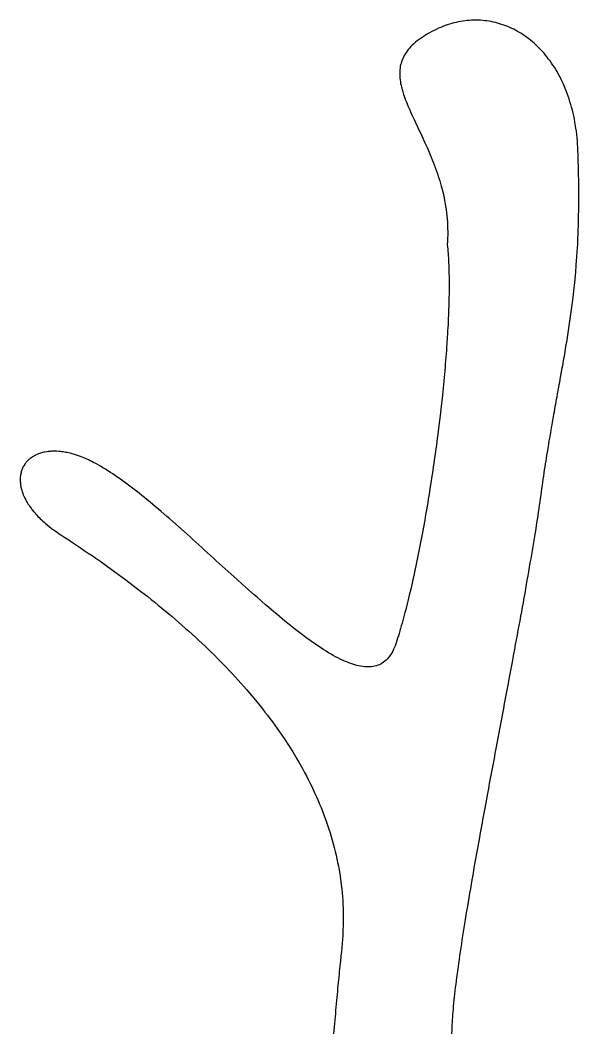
# Model space of a CAD drawing. Extents: x -220 to 640, y 0 to 300.
# Drawn here: x -165.14 to -150.97, y 236.6 to 262.2 of the extents above; entities that cross this region are included whole.
import ezdxf

# ---------------------------------------------------------------- set-up
doc = ezdxf.new("R2010")
doc.units = 0
doc.linetypes.add('CONTINUOUS2', pattern=[0])
doc.layers.get('0').update_dxf_attribs({"linetype": 'CONTINUOUS'})

msp = doc.modelspace()

# ---------------------------------------------------------------- linework, layer by layer
at = {"linetype": 'CONTINUOUS2'}
for p, q in [((-154.307, 262.077), (-154.363, 262.058)), ((-154.25, 262.095), (-154.307, 262.077)), ((-154.194, 262.112), (-154.25, 262.095)), ((-154.138, 262.127), (-154.194, 262.112)), ((-154.081, 262.14), (-154.138, 262.127)), ((-154.025, 262.152), (-154.081, 262.14)), ((-153.969, 262.163), (-154.025, 262.152)), ((-153.913, 262.172), (-153.969, 262.163)), ((-153.857, 262.18), (-153.913, 262.172)), ((-153.801, 262.186), (-153.857, 262.18)), ((-153.745, 262.191), (-153.801, 262.186)), ((-153.689, 262.194), (-153.745, 262.191)), ((-153.633, 262.196), (-153.689, 262.194)), ((-153.578, 262.196), (-153.633, 262.196)), ((-153.522, 262.195), (-153.578, 262.196)), ((-153.467, 262.193), (-153.522, 262.195)), ((-153.412, 262.189), (-153.467, 262.193)), ((-153.358, 262.183), (-153.412, 262.189)), ((-153.303, 262.177), (-153.358, 262.183)), ((-153.249, 262.169), (-153.303, 262.177)), ((-153.195, 262.159), (-153.249, 262.169)), ((-153.141, 262.148), (-153.195, 262.159)), ((-153.088, 262.136), (-153.141, 262.148)), ((-153.035, 262.122), (-153.088, 262.136)), ((-152.982, 262.107), (-153.035, 262.122)), ((-152.93, 262.091), (-152.982, 262.107)), ((-152.877, 262.073), (-152.93, 262.091)), ((-152.826, 262.054), (-152.877, 262.073)), ((-154.866, 261.812), (-154.92, 261.777)), ((-154.81, 261.846), (-154.866, 261.812)), ((-154.755, 261.878), (-154.81, 261.846)), ((-154.699, 261.908), (-154.755, 261.878)), ((-154.643, 261.937), (-154.699, 261.908)), ((-154.588, 261.964), (-154.643, 261.937)), ((-154.532, 261.99), (-154.588, 261.964)), ((-154.475, 262.014), (-154.532, 261.99)), ((-154.419, 262.037), (-154.475, 262.014)), ((-154.363, 262.058), (-154.419, 262.037)), ((-152.774, 262.034), (-152.826, 262.054)), ((-152.723, 262.012), (-152.774, 262.034)), ((-152.673, 261.989), (-152.723, 262.012)), ((-152.623, 261.965), (-152.673, 261.989)), ((-152.573, 261.939), (-152.623, 261.965)), ((-152.524, 261.912), (-152.573, 261.939)), ((-152.475, 261.884), (-152.524, 261.912)), ((-152.427, 261.855), (-152.475, 261.884)), ((-152.38, 261.824), (-152.427, 261.855)), ((-152.332, 261.792), (-152.38, 261.824)), ((-155.194, 261.562), (-155.231, 261.525)), ((-155.155, 261.598), (-155.194, 261.562)), ((-155.113, 261.635), (-155.155, 261.598)), ((-155.069, 261.671), (-155.113, 261.635)), ((-155.022, 261.707), (-155.069, 261.671)), ((-154.973, 261.742), (-155.022, 261.707)), ((-154.92, 261.777), (-154.973, 261.742)), ((-152.24, 261.724), (-152.332, 261.792)), ((-152.194, 261.688), (-152.24, 261.724)), ((-152.15, 261.651), (-152.194, 261.688)), ((-152.105, 261.612), (-152.15, 261.651)), ((-152.062, 261.573), (-152.105, 261.612)), ((-152.019, 261.532), (-152.062, 261.573)), ((-155.4, 261.299), (-155.42, 261.26)), ((-155.377, 261.337), (-155.4, 261.299)), ((-155.353, 261.375), (-155.377, 261.337)), ((-155.326, 261.413), (-155.353, 261.375)), ((-155.296, 261.451), (-155.326, 261.413)), ((-155.265, 261.488), (-155.296, 261.451)), ((-155.231, 261.525), (-155.265, 261.488)), ((-151.976, 261.49), (-152.019, 261.532)), ((-151.934, 261.447), (-151.976, 261.49)), ((-151.893, 261.402), (-151.934, 261.447)), ((-151.853, 261.356), (-151.893, 261.402)), ((-151.814, 261.309), (-151.853, 261.356)), ((-151.775, 261.261), (-151.814, 261.309)), ((-155.491, 261.061), (-155.499, 261.02)), ((-155.481, 261.101), (-155.491, 261.061)), ((-155.469, 261.142), (-155.481, 261.101)), ((-155.455, 261.181), (-155.469, 261.142)), ((-155.438, 261.221), (-155.455, 261.181)), ((-155.42, 261.26), (-155.438, 261.221)), ((-151.736, 261.212), (-151.775, 261.261)), ((-151.699, 261.162), (-151.736, 261.212)), ((-151.662, 261.11), (-151.699, 261.162)), ((-151.627, 261.057), (-151.662, 261.11)), ((-151.592, 261.003), (-151.627, 261.057)), ((-155.511, 260.938), (-155.515, 260.854)), ((-155.515, 260.854), (-155.514, 260.811)), ((-155.514, 260.811), (-155.512, 260.768)), ((-155.506, 260.979), (-155.511, 260.938)), ((-155.499, 261.02), (-155.506, 260.979)), ((-151.557, 260.948), (-151.592, 261.003)), ((-151.524, 260.892), (-151.557, 260.948)), ((-151.492, 260.835), (-151.524, 260.892)), ((-151.46, 260.776), (-151.492, 260.835)), ((-155.512, 260.768), (-155.509, 260.725)), ((-155.509, 260.725), (-155.504, 260.681)), ((-155.504, 260.681), (-155.498, 260.637)), ((-155.498, 260.637), (-155.49, 260.592)), ((-155.49, 260.592), (-155.481, 260.547)), ((-155.481, 260.547), (-155.47, 260.502)), ((-151.429, 260.717), (-151.46, 260.776)), ((-151.399, 260.656), (-151.429, 260.717)), ((-151.37, 260.594), (-151.399, 260.656)), ((-151.342, 260.531), (-151.37, 260.594)), ((-151.315, 260.467), (-151.342, 260.531)), ((-155.47, 260.502), (-155.446, 260.41)), ((-155.446, 260.41), (-155.416, 260.316)), ((-155.416, 260.316), (-155.4, 260.268)), ((-151.289, 260.402), (-151.315, 260.467)), ((-151.264, 260.336), (-151.289, 260.402)), ((-151.24, 260.268), (-151.264, 260.336)), ((-155.4, 260.268), (-155.383, 260.22)), ((-155.383, 260.22), (-155.365, 260.171)), ((-155.365, 260.171), (-155.346, 260.122)), ((-155.346, 260.122), (-155.326, 260.073)), ((-155.326, 260.073), (-155.305, 260.023)), ((-155.305, 260.023), (-155.261, 259.921)), ((-151.217, 260.2), (-151.24, 260.268)), ((-151.195, 260.13), (-151.217, 260.2)), ((-151.174, 260.06), (-151.195, 260.13)), ((-151.154, 259.988), (-151.174, 260.06)), ((-155.261, 259.921), (-155.238, 259.87)), ((-155.238, 259.87), (-155.214, 259.818)), ((-155.214, 259.818), (-155.166, 259.712)), ((-151.135, 259.916), (-151.154, 259.988)), ((-151.117, 259.842), (-151.135, 259.916)), ((-151.1, 259.768), (-151.117, 259.842)), ((-151.084, 259.692), (-151.1, 259.768)), ((-155.166, 259.712), (-155.141, 259.658)), ((-155.141, 259.658), (-155.115, 259.604)), ((-155.115, 259.604), (-155.063, 259.494)), ((-151.07, 259.615), (-151.084, 259.692)), ((-151.044, 259.459), (-151.07, 259.615)), ((-155.063, 259.494), (-155.009, 259.382)), ((-155.009, 259.382), (-154.982, 259.325)), ((-154.982, 259.325), (-154.928, 259.209)), ((-151.033, 259.379), (-151.044, 259.459)), ((-151.023, 259.298), (-151.033, 259.379)), ((-151.015, 259.217), (-151.023, 259.298)), ((-154.928, 259.209), (-154.874, 259.091)), ((-154.874, 259.091), (-154.82, 258.971)), ((-151.007, 259.134), (-151.015, 259.217)), ((-151.001, 259.05), (-151.007, 259.134)), ((-150.996, 258.966), (-151.001, 259.05)), ((-154.82, 258.971), (-154.793, 258.909)), ((-154.793, 258.909), (-154.766, 258.848)), ((-154.766, 258.848), (-154.739, 258.785)), ((-154.739, 258.785), (-154.713, 258.722)), ((-150.993, 258.88), (-150.996, 258.966)), ((-150.989, 258.788), (-150.993, 258.88)), ((-150.986, 258.696), (-150.989, 258.788)), ((-154.713, 258.722), (-154.688, 258.659)), ((-154.688, 258.659), (-154.662, 258.594)), ((-154.662, 258.594), (-154.637, 258.529)), ((-154.637, 258.529), (-154.589, 258.397)), ((-150.984, 258.605), (-150.986, 258.696)), ((-150.981, 258.516), (-150.984, 258.605)), ((-150.979, 258.427), (-150.981, 258.516)), ((-154.589, 258.397), (-154.565, 258.33)), ((-154.565, 258.33), (-154.521, 258.194)), ((-150.977, 258.339), (-150.979, 258.427)), ((-150.975, 258.252), (-150.977, 258.339)), ((-150.974, 258.166), (-150.975, 258.252)), ((-154.521, 258.194), (-154.499, 258.125)), ((-154.499, 258.125), (-154.459, 257.985)), ((-154.459, 257.985), (-154.44, 257.913)), ((-150.973, 258.081), (-150.974, 258.166)), ((-150.971, 257.913), (-150.973, 258.081)), ((-154.44, 257.913), (-154.406, 257.769)), ((-154.406, 257.769), (-154.39, 257.695)), ((-150.971, 257.588), (-150.971, 257.913)), ((-154.39, 257.695), (-154.375, 257.621)), ((-154.375, 257.621), (-154.361, 257.546)), ((-154.361, 257.546), (-154.349, 257.471)), ((-154.349, 257.471), (-154.338, 257.394)), ((-150.973, 257.429), (-150.972, 257.508)), ((-150.972, 257.508), (-150.971, 257.588)), ((-154.338, 257.394), (-154.328, 257.317)), ((-154.328, 257.317), (-154.319, 257.239)), ((-154.319, 257.239), (-154.312, 257.16)), ((-150.977, 257.198), (-150.975, 257.274)), ((-150.975, 257.274), (-150.974, 257.352)), ((-150.974, 257.352), (-150.973, 257.429)), ((-154.312, 257.16), (-154.306, 257.081)), ((-154.306, 257.081), (-154.301, 257.001)), ((-154.301, 257.001), (-154.298, 256.919)), ((-150.985, 256.899), (-150.983, 256.973)), ((-150.983, 256.973), (-150.98, 257.047)), ((-150.98, 257.047), (-150.978, 257.122)), ((-150.978, 257.122), (-150.977, 257.198)), ((-154.297, 256.755), (-154.299, 256.671)), ((-154.298, 256.919), (-154.297, 256.838)), ((-154.297, 256.838), (-154.297, 256.755)), ((-150.993, 256.682), (-150.99, 256.753)), ((-150.99, 256.753), (-150.988, 256.826)), ((-150.988, 256.826), (-150.985, 256.899)), ((-154.303, 256.587), (-154.308, 256.502)), ((-154.308, 256.502), (-154.303, 256.449)), ((-154.299, 256.671), (-154.303, 256.587)), ((-154.303, 256.449), (-154.297, 256.395)), ((-151.008, 256.4), (-151, 256.54)), ((-151, 256.54), (-150.997, 256.61)), ((-150.997, 256.61), (-150.993, 256.682)), ((-154.297, 256.395), (-154.293, 256.34)), ((-154.293, 256.34), (-154.288, 256.284)), ((-154.288, 256.284), (-154.284, 256.227)), ((-154.284, 256.227), (-154.28, 256.169)), ((-151.035, 255.994), (-151.02, 256.195)), ((-151.02, 256.195), (-151.012, 256.331)), ((-151.012, 256.331), (-151.008, 256.4)), ((-154.28, 256.169), (-154.274, 256.049)), ((-154.274, 256.049), (-154.271, 255.987)), ((-154.271, 255.987), (-154.269, 255.925)), ((-154.269, 255.925), (-154.265, 255.797)), ((-151.046, 255.863), (-151.04, 255.928)), ((-151.04, 255.928), (-151.035, 255.994)), ((-154.265, 255.797), (-154.263, 255.665)), ((-154.263, 255.665), (-154.262, 255.597)), ((-151.075, 255.541), (-151.057, 255.733)), ((-151.057, 255.733), (-151.051, 255.798)), ((-151.051, 255.798), (-151.046, 255.863)), ((-154.262, 255.597), (-154.262, 255.39)), ((-151.116, 255.167), (-151.088, 255.415)), ((-151.088, 255.415), (-151.081, 255.478)), ((-151.081, 255.478), (-151.075, 255.541)), ((-154.265, 255.174), (-154.266, 255.1)), ((-154.263, 255.247), (-154.265, 255.174)), ((-154.262, 255.39), (-154.263, 255.318)), ((-154.263, 255.318), (-154.263, 255.247)), ((-151.123, 255.106), (-151.116, 255.167)), ((-154.27, 254.951), (-154.273, 254.875)), ((-154.268, 255.026), (-154.27, 254.951)), ((-154.266, 255.1), (-154.268, 255.026)), ((-151.154, 254.863), (-151.146, 254.924)), ((-151.146, 254.924), (-151.138, 254.984)), ((-151.138, 254.984), (-151.131, 255.045)), ((-151.131, 255.045), (-151.123, 255.106)), ((-154.282, 254.643), (-154.285, 254.564)), ((-154.278, 254.721), (-154.282, 254.643)), ((-154.275, 254.798), (-154.278, 254.721)), ((-154.273, 254.875), (-154.275, 254.798)), ((-151.187, 254.624), (-151.179, 254.684)), ((-151.179, 254.684), (-151.17, 254.743)), ((-151.17, 254.743), (-151.154, 254.863)), ((-154.293, 254.405), (-154.298, 254.324)), ((-154.289, 254.485), (-154.293, 254.405)), ((-154.285, 254.564), (-154.289, 254.485)), ((-151.231, 254.328), (-151.213, 254.446)), ((-151.213, 254.446), (-151.205, 254.505)), ((-151.205, 254.505), (-151.196, 254.565)), ((-151.196, 254.565), (-151.187, 254.624)), ((-154.308, 254.161), (-154.318, 253.995)), ((-154.303, 254.242), (-154.308, 254.161)), ((-154.298, 254.324), (-154.303, 254.242)), ((-151.269, 254.092), (-151.259, 254.151)), ((-151.259, 254.151), (-151.241, 254.269)), ((-151.241, 254.269), (-151.231, 254.328)), ((-154.324, 253.911), (-154.33, 253.827)), ((-154.318, 253.995), (-154.324, 253.911)), ((-151.338, 253.68), (-151.288, 253.975)), ((-151.288, 253.975), (-151.279, 254.034)), ((-151.279, 254.034), (-151.269, 254.092)), ((-154.343, 253.657), (-154.35, 253.572)), ((-154.337, 253.742), (-154.343, 253.657)), ((-154.33, 253.827), (-154.337, 253.742)), ((-151.359, 253.562), (-151.349, 253.621)), ((-151.349, 253.621), (-151.338, 253.68)), ((-154.365, 253.399), (-154.372, 253.312)), ((-154.357, 253.485), (-154.365, 253.399)), ((-154.35, 253.572), (-154.357, 253.485)), ((-151.401, 253.324), (-151.391, 253.384)), ((-151.391, 253.384), (-151.38, 253.443)), ((-151.38, 253.443), (-151.37, 253.503)), ((-151.37, 253.503), (-151.359, 253.562)), ((-154.388, 253.137), (-154.397, 253.049)), ((-154.38, 253.225), (-154.388, 253.137)), ((-154.372, 253.312), (-154.38, 253.225)), ((-151.456, 253.022), (-151.434, 253.144)), ((-151.434, 253.144), (-151.401, 253.324)), ((-154.405, 252.96), (-154.432, 252.693)), ((-154.397, 253.049), (-154.405, 252.96)), ((-151.489, 252.839), (-151.478, 252.9)), ((-151.478, 252.9), (-151.467, 252.962)), ((-151.467, 252.962), (-151.456, 253.022)), ((-154.432, 252.693), (-154.472, 252.333)), ((-151.535, 252.59), (-151.523, 252.653)), ((-151.523, 252.653), (-151.512, 252.715)), ((-151.512, 252.715), (-151.5, 252.777)), ((-151.5, 252.777), (-151.489, 252.839)), ((-151.58, 252.335), (-151.569, 252.4)), ((-151.569, 252.4), (-151.557, 252.463)), ((-151.557, 252.463), (-151.546, 252.527)), ((-151.546, 252.527), (-151.535, 252.59)), ((-154.482, 252.242), (-154.537, 251.787)), ((-154.472, 252.333), (-154.482, 252.242)), ((-151.639, 252.008), (-151.615, 252.14)), ((-151.615, 252.14), (-151.604, 252.206)), ((-151.604, 252.206), (-151.592, 252.271)), ((-151.592, 252.271), (-151.58, 252.335)), ((-151.674, 251.806), (-151.662, 251.874)), ((-151.662, 251.874), (-151.65, 251.941)), ((-151.65, 251.941), (-151.639, 252.008)), ((-154.561, 251.604), (-154.585, 251.42)), ((-154.549, 251.695), (-154.561, 251.604)), ((-154.537, 251.787), (-154.549, 251.695)), ((-151.721, 251.53), (-151.709, 251.6)), ((-151.709, 251.6), (-151.685, 251.738)), ((-151.685, 251.738), (-151.674, 251.806)), ((-154.597, 251.329), (-154.623, 251.145)), ((-154.585, 251.42), (-154.597, 251.329)), ((-151.768, 251.244), (-151.744, 251.388)), ((-151.744, 251.388), (-151.732, 251.459)), ((-151.732, 251.459), (-151.721, 251.53)), ((-164.904, 251.072), (-164.921, 251.057)), ((-164.886, 251.087), (-164.904, 251.072)), ((-164.848, 251.115), (-164.886, 251.087)), ((-164.828, 251.128), (-164.848, 251.115)), ((-164.807, 251.14), (-164.828, 251.128)), ((-164.786, 251.153), (-164.807, 251.14)), ((-164.765, 251.164), (-164.786, 251.153)), ((-164.743, 251.175), (-164.765, 251.164)), ((-164.72, 251.186), (-164.743, 251.175)), ((-164.697, 251.196), (-164.72, 251.186)), ((-164.673, 251.205), (-164.697, 251.196)), ((-164.648, 251.214), (-164.673, 251.205)), ((-164.623, 251.222), (-164.648, 251.214)), ((-164.598, 251.229), (-164.623, 251.222)), ((-164.572, 251.236), (-164.598, 251.229)), ((-164.545, 251.243), (-164.572, 251.236)), ((-164.518, 251.248), (-164.545, 251.243)), ((-164.462, 251.258), (-164.518, 251.248)), ((-164.433, 251.262), (-164.462, 251.258)), ((-164.404, 251.265), (-164.433, 251.262)), ((-164.375, 251.267), (-164.404, 251.265)), ((-164.344, 251.269), (-164.375, 251.267)), ((-164.314, 251.27), (-164.344, 251.269)), ((-164.251, 251.27), (-164.314, 251.27)), ((-164.219, 251.269), (-164.251, 251.27)), ((-164.153, 251.265), (-164.219, 251.269)), ((-164.12, 251.262), (-164.153, 251.265)), ((-164.086, 251.258), (-164.12, 251.262)), ((-164.052, 251.253), (-164.086, 251.258)), ((-163.982, 251.241), (-164.052, 251.253)), ((-163.946, 251.234), (-163.982, 251.241)), ((-163.874, 251.218), (-163.946, 251.234)), ((-163.8, 251.198), (-163.874, 251.218)), ((-163.762, 251.187), (-163.8, 251.198)), ((-163.686, 251.163), (-163.762, 251.187)), ((-163.608, 251.135), (-163.686, 251.163)), ((-163.528, 251.103), (-163.608, 251.135)), ((-163.488, 251.086), (-163.528, 251.103)), ((-163.406, 251.05), (-163.488, 251.086)), ((-154.623, 251.145), (-154.636, 251.054)), ((-151.803, 251.023), (-151.791, 251.098)), ((-151.791, 251.098), (-151.779, 251.171)), ((-151.779, 251.171), (-151.768, 251.244)), ((-165.09, 250.818), (-165.098, 250.797)), ((-165.081, 250.839), (-165.09, 250.818)), ((-165.061, 250.879), (-165.081, 250.839)), ((-165.05, 250.899), (-165.061, 250.879)), ((-165.026, 250.937), (-165.05, 250.899)), ((-165.013, 250.956), (-165.026, 250.937)), ((-164.999, 250.974), (-165.013, 250.956)), ((-164.985, 250.991), (-164.999, 250.974)), ((-164.97, 251.008), (-164.985, 250.991)), ((-164.954, 251.025), (-164.97, 251.008)), ((-164.938, 251.041), (-164.954, 251.025)), ((-164.921, 251.057), (-164.938, 251.041)), ((-163.365, 251.03), (-163.406, 251.05)), ((-163.324, 251.009), (-163.365, 251.03)), ((-163.282, 250.988), (-163.324, 251.009)), ((-163.223, 250.956), (-163.282, 250.988)), ((-163.163, 250.923), (-163.223, 250.956)), ((-163.102, 250.889), (-163.163, 250.923)), ((-163.041, 250.852), (-163.102, 250.889)), ((-162.979, 250.815), (-163.041, 250.852)), ((-162.917, 250.775), (-162.979, 250.815)), ((-154.662, 250.871), (-154.676, 250.779)), ((-154.649, 250.962), (-154.662, 250.871)), ((-154.636, 251.054), (-154.649, 250.962)), ((-151.838, 250.796), (-151.826, 250.873)), ((-151.826, 250.873), (-151.814, 250.948)), ((-151.814, 250.948), (-151.803, 251.023)), ((-165.14, 250.59), (-165.141, 250.566)), ((-165.141, 250.566), (-165.141, 250.516)), ((-165.138, 250.614), (-165.14, 250.59)), ((-165.136, 250.638), (-165.138, 250.614)), ((-165.132, 250.662), (-165.136, 250.638)), ((-165.128, 250.685), (-165.132, 250.662)), ((-165.124, 250.708), (-165.128, 250.685)), ((-165.118, 250.731), (-165.124, 250.708)), ((-165.112, 250.753), (-165.118, 250.731)), ((-165.098, 250.797), (-165.112, 250.753)), ((-162.854, 250.735), (-162.917, 250.775)), ((-162.79, 250.693), (-162.854, 250.735)), ((-162.726, 250.649), (-162.79, 250.693)), ((-162.661, 250.605), (-162.726, 250.649)), ((-162.596, 250.559), (-162.661, 250.605)), ((-162.53, 250.512), (-162.596, 250.559)), ((-154.689, 250.688), (-154.731, 250.415)), ((-154.676, 250.779), (-154.689, 250.688)), ((-151.884, 250.484), (-151.872, 250.563)), ((-151.872, 250.563), (-151.861, 250.642)), ((-151.861, 250.642), (-151.849, 250.719)), ((-151.849, 250.719), (-151.838, 250.796)), ((-165.141, 250.516), (-165.139, 250.49)), ((-165.139, 250.49), (-165.137, 250.465)), ((-165.137, 250.465), (-165.131, 250.413)), ((-165.131, 250.413), (-165.126, 250.386)), ((-165.126, 250.386), (-165.121, 250.36)), ((-165.121, 250.36), (-165.115, 250.333)), ((-165.115, 250.333), (-165.101, 250.279)), ((-162.464, 250.463), (-162.53, 250.512)), ((-162.33, 250.363), (-162.464, 250.463)), ((-162.262, 250.311), (-162.33, 250.363)), ((-162.194, 250.258), (-162.262, 250.311)), ((-154.746, 250.324), (-154.76, 250.234)), ((-154.731, 250.415), (-154.746, 250.324)), ((-151.918, 250.241), (-151.907, 250.323)), ((-151.907, 250.323), (-151.895, 250.404)), ((-151.895, 250.404), (-151.884, 250.484)), ((-165.101, 250.279), (-165.092, 250.251)), ((-165.092, 250.251), (-165.083, 250.224)), ((-165.083, 250.224), (-165.073, 250.196)), ((-165.073, 250.196), (-165.062, 250.168)), ((-165.062, 250.168), (-165.038, 250.112)), ((-165.038, 250.112), (-165.024, 250.083)), ((-165.024, 250.083), (-165.01, 250.055)), ((-165.01, 250.055), (-164.995, 250.026)), ((-162.125, 250.204), (-162.194, 250.258)), ((-162.056, 250.149), (-162.125, 250.204)), ((-161.987, 250.093), (-162.056, 250.149)), ((-161.917, 250.036), (-161.987, 250.093)), ((-161.846, 249.979), (-161.917, 250.036)), ((-154.79, 250.053), (-154.805, 249.963)), ((-154.775, 250.143), (-154.79, 250.053)), ((-154.76, 250.234), (-154.775, 250.143)), ((-151.953, 249.99), (-151.941, 250.075)), ((-151.941, 250.075), (-151.93, 250.159)), ((-151.93, 250.159), (-151.918, 250.241)), ((-164.995, 250.026), (-164.979, 249.997)), ((-164.979, 249.997), (-164.962, 249.968)), ((-164.962, 249.968), (-164.944, 249.94)), ((-164.944, 249.94), (-164.925, 249.91)), ((-164.925, 249.91), (-164.906, 249.881)), ((-164.906, 249.881), (-164.864, 249.823)), ((-164.864, 249.823), (-164.842, 249.793)), ((-164.842, 249.793), (-164.794, 249.735)), ((-161.776, 249.92), (-161.846, 249.979)), ((-161.705, 249.861), (-161.776, 249.92)), ((-161.634, 249.801), (-161.705, 249.861)), ((-161.562, 249.74), (-161.634, 249.801)), ((-154.805, 249.963), (-154.85, 249.696)), ((-151.992, 249.725), (-151.979, 249.815)), ((-151.979, 249.815), (-151.966, 249.903)), ((-151.966, 249.903), (-151.953, 249.99)), ((-164.794, 249.735), (-164.769, 249.705)), ((-164.769, 249.705), (-164.743, 249.676)), ((-164.743, 249.676), (-164.716, 249.646)), ((-164.716, 249.646), (-164.689, 249.617)), ((-164.689, 249.617), (-164.66, 249.587)), ((-164.66, 249.587), (-164.63, 249.558)), ((-164.63, 249.558), (-164.599, 249.528)), ((-164.599, 249.528), (-164.568, 249.499)), ((-161.418, 249.616), (-161.562, 249.74)), ((-161.346, 249.553), (-161.418, 249.616)), ((-161.273, 249.49), (-161.346, 249.553)), ((-154.866, 249.607), (-154.881, 249.519)), ((-154.85, 249.696), (-154.866, 249.607)), ((-152.035, 249.448), (-152.02, 249.542)), ((-152.02, 249.542), (-152.006, 249.634)), ((-152.006, 249.634), (-151.992, 249.725)), ((-164.568, 249.499), (-164.535, 249.469)), ((-164.535, 249.469), (-164.501, 249.44)), ((-164.501, 249.44), (-164.467, 249.41)), ((-164.467, 249.41), (-164.395, 249.352)), ((-164.395, 249.352), (-164.357, 249.323)), ((-164.357, 249.323), (-164.319, 249.294)), ((-164.319, 249.294), (-164.279, 249.265)), ((-161.127, 249.362), (-161.273, 249.49)), ((-160.981, 249.232), (-161.127, 249.362)), ((-154.913, 249.343), (-154.945, 249.169)), ((-154.881, 249.519), (-154.913, 249.343)), ((-152.065, 249.256), (-152.035, 249.448)), ((-164.279, 249.265), (-164.197, 249.207)), ((-164.197, 249.207), (-164.154, 249.178)), ((-164.154, 249.178), (-164.11, 249.15)), ((-164.11, 249.15), (-164.01, 249.085)), ((-164.01, 249.085), (-163.91, 249.02)), ((-163.91, 249.02), (-163.811, 248.955)), ((-160.833, 249.1), (-160.981, 249.232)), ((-160.759, 249.033), (-160.833, 249.1)), ((-160.685, 248.967), (-160.759, 249.033)), ((-154.961, 249.083), (-154.978, 248.997)), ((-154.945, 249.169), (-154.961, 249.083)), ((-152.113, 248.958), (-152.081, 249.158)), ((-152.081, 249.158), (-152.065, 249.256)), ((-163.811, 248.955), (-163.711, 248.889)), ((-163.711, 248.889), (-163.613, 248.823)), ((-163.613, 248.823), (-163.514, 248.756)), ((-163.514, 248.756), (-163.416, 248.69)), ((-160.537, 248.833), (-160.685, 248.967)), ((-160.463, 248.765), (-160.537, 248.833)), ((-160.389, 248.698), (-160.463, 248.765)), ((-155.011, 248.826), (-155.045, 248.658)), ((-154.994, 248.911), (-155.011, 248.826)), ((-154.978, 248.997), (-154.994, 248.911)), ((-152.147, 248.753), (-152.13, 248.856)), ((-152.13, 248.856), (-152.113, 248.958)), ((-163.416, 248.69), (-163.318, 248.623)), ((-163.318, 248.623), (-163.221, 248.556)), ((-163.221, 248.556), (-163.124, 248.488)), ((-160.314, 248.63), (-160.389, 248.698)), ((-160.24, 248.563), (-160.314, 248.63)), ((-160.166, 248.495), (-160.24, 248.563)), ((-155.061, 248.575), (-155.079, 248.492)), ((-155.045, 248.658), (-155.061, 248.575)), ((-152.201, 248.438), (-152.183, 248.544)), ((-152.183, 248.544), (-152.165, 248.649)), ((-152.165, 248.649), (-152.147, 248.753)), ((-163.124, 248.488), (-162.836, 248.284)), ((-162.836, 248.284), (-162.646, 248.146)), ((-160.091, 248.428), (-160.166, 248.495)), ((-160.017, 248.36), (-160.091, 248.428)), ((-159.943, 248.293), (-160.017, 248.36)), ((-159.869, 248.225), (-159.943, 248.293)), ((-155.13, 248.247), (-155.148, 248.166)), ((-155.096, 248.409), (-155.13, 248.247)), ((-155.079, 248.492), (-155.096, 248.409)), ((-152.238, 248.222), (-152.219, 248.33)), ((-152.219, 248.33), (-152.201, 248.438)), ((-162.646, 248.146), (-162.458, 248.008)), ((-162.458, 248.008), (-162.272, 247.868)), ((-159.647, 248.024), (-159.869, 248.225)), ((-159.499, 247.892), (-159.647, 248.024)), ((-155.183, 248.007), (-155.201, 247.929)), ((-155.165, 248.086), (-155.183, 248.007)), ((-155.148, 248.166), (-155.165, 248.086)), ((-152.296, 247.89), (-152.277, 248.002)), ((-152.277, 248.002), (-152.257, 248.112)), ((-152.257, 248.112), (-152.238, 248.222)), ((-162.272, 247.868), (-162.088, 247.726)), ((-159.426, 247.826), (-159.499, 247.892)), ((-159.207, 247.631), (-159.426, 247.826)), ((-155.236, 247.774), (-155.272, 247.622)), ((-155.218, 247.851), (-155.236, 247.774)), ((-155.201, 247.929), (-155.218, 247.851)), ((-152.336, 247.665), (-152.316, 247.778)), ((-152.316, 247.778), (-152.296, 247.89)), ((-162.088, 247.726), (-161.906, 247.584)), ((-161.906, 247.584), (-161.816, 247.512)), ((-161.816, 247.512), (-161.726, 247.441)), ((-159.134, 247.567), (-159.207, 247.631)), ((-158.918, 247.378), (-159.134, 247.567)), ((-155.29, 247.547), (-155.308, 247.473)), ((-155.272, 247.622), (-155.29, 247.547)), ((-152.377, 247.436), (-152.357, 247.551)), ((-152.357, 247.551), (-152.336, 247.665)), ((-161.726, 247.441), (-161.637, 247.368)), ((-161.637, 247.368), (-161.549, 247.296)), ((-161.549, 247.296), (-161.373, 247.15)), ((-158.846, 247.317), (-158.918, 247.378)), ((-158.704, 247.195), (-158.846, 247.317)), ((-155.363, 247.256), (-155.381, 247.185)), ((-155.327, 247.4), (-155.363, 247.256)), ((-155.308, 247.473), (-155.327, 247.4)), ((-152.419, 247.203), (-152.398, 247.32)), ((-152.398, 247.32), (-152.377, 247.436)), ((-161.373, 247.15), (-161.286, 247.077)), ((-161.286, 247.077), (-161.2, 247.003)), ((-161.2, 247.003), (-161.03, 246.855)), ((-158.633, 247.136), (-158.704, 247.195)), ((-158.563, 247.077), (-158.633, 247.136)), ((-158.493, 247.019), (-158.563, 247.077)), ((-158.424, 246.962), (-158.493, 247.019)), ((-155.437, 246.979), (-155.456, 246.912)), ((-155.418, 247.047), (-155.437, 246.979)), ((-155.4, 247.116), (-155.418, 247.047)), ((-155.381, 247.185), (-155.4, 247.116)), ((-152.506, 246.73), (-152.462, 246.968)), ((-152.462, 246.968), (-152.441, 247.086)), ((-152.441, 247.086), (-152.419, 247.203)), ((-161.03, 246.855), (-160.945, 246.78)), ((-160.945, 246.78), (-160.861, 246.706)), ((-158.355, 246.906), (-158.424, 246.962)), ((-158.286, 246.851), (-158.355, 246.906)), ((-158.218, 246.797), (-158.286, 246.851)), ((-158.15, 246.744), (-158.218, 246.797)), ((-158.083, 246.692), (-158.15, 246.744)), ((-155.512, 246.716), (-155.53, 246.653)), ((-155.493, 246.78), (-155.512, 246.716)), ((-155.474, 246.846), (-155.493, 246.78)), ((-155.456, 246.912), (-155.474, 246.846)), ((-152.528, 246.609), (-152.506, 246.73)), ((-160.861, 246.706), (-160.778, 246.63)), ((-160.778, 246.63), (-160.696, 246.555)), ((-160.696, 246.555), (-160.614, 246.479)), ((-160.614, 246.479), (-160.452, 246.327)), ((-158.016, 246.641), (-158.083, 246.692)), ((-157.95, 246.591), (-158.016, 246.641)), ((-157.884, 246.542), (-157.95, 246.591)), ((-157.818, 246.494), (-157.884, 246.542)), ((-157.754, 246.448), (-157.818, 246.494)), ((-155.587, 246.47), (-155.606, 246.411)), ((-155.568, 246.53), (-155.587, 246.47)), ((-155.549, 246.591), (-155.568, 246.53)), ((-155.53, 246.653), (-155.549, 246.591)), ((-152.573, 246.367), (-152.55, 246.489)), ((-152.55, 246.489), (-152.528, 246.609)), ((-160.452, 246.327), (-160.372, 246.251)), ((-160.372, 246.251), (-160.293, 246.174)), ((-157.69, 246.403), (-157.754, 246.448)), ((-157.626, 246.359), (-157.69, 246.403)), ((-157.563, 246.317), (-157.626, 246.359)), ((-157.501, 246.276), (-157.563, 246.317)), ((-157.439, 246.236), (-157.501, 246.276)), ((-157.378, 246.198), (-157.439, 246.236)), ((-157.317, 246.162), (-157.378, 246.198)), ((-155.692, 246.202), (-155.716, 246.157)), ((-155.668, 246.25), (-155.692, 246.202)), ((-155.646, 246.3), (-155.668, 246.25)), ((-155.625, 246.354), (-155.646, 246.3)), ((-155.606, 246.411), (-155.625, 246.354)), ((-152.618, 246.123), (-152.595, 246.245)), ((-152.595, 246.245), (-152.573, 246.367)), ((-160.293, 246.174), (-160.215, 246.097)), ((-160.215, 246.097), (-160.137, 246.019)), ((-160.137, 246.019), (-160.06, 245.941)), ((-160.06, 245.941), (-159.908, 245.785)), ((-157.257, 246.127), (-157.317, 246.162)), ((-157.198, 246.093), (-157.257, 246.127)), ((-157.14, 246.061), (-157.198, 246.093)), ((-157.082, 246.031), (-157.14, 246.061)), ((-157.025, 246.003), (-157.082, 246.031)), ((-156.969, 245.976), (-157.025, 246.003)), ((-156.914, 245.951), (-156.969, 245.976)), ((-156.859, 245.928), (-156.914, 245.951)), ((-155.89, 245.946), (-155.924, 245.92)), ((-155.858, 245.974), (-155.89, 245.946)), ((-155.827, 246.005), (-155.858, 245.974)), ((-155.798, 246.039), (-155.827, 246.005)), ((-155.769, 246.075), (-155.798, 246.039)), ((-155.742, 246.114), (-155.769, 246.075)), ((-155.716, 246.157), (-155.742, 246.114)), ((-152.664, 245.877), (-152.618, 246.123)), ((-159.908, 245.785), (-159.833, 245.706)), ((-159.833, 245.706), (-159.759, 245.628)), ((-156.806, 245.906), (-156.859, 245.928)), ((-156.753, 245.887), (-156.806, 245.906)), ((-156.7, 245.869), (-156.753, 245.887)), ((-156.649, 245.853), (-156.7, 245.869)), ((-156.599, 245.84), (-156.649, 245.853)), ((-156.549, 245.828), (-156.599, 245.84)), ((-156.501, 245.818), (-156.549, 245.828)), ((-156.453, 245.811), (-156.501, 245.818)), ((-156.406, 245.805), (-156.453, 245.811)), ((-156.36, 245.802), (-156.406, 245.805)), ((-156.315, 245.801), (-156.36, 245.802)), ((-156.272, 245.802), (-156.315, 245.801)), ((-156.229, 245.806), (-156.272, 245.802)), ((-156.187, 245.811), (-156.229, 245.806)), ((-156.146, 245.82), (-156.187, 245.811)), ((-156.106, 245.83), (-156.146, 245.82)), ((-156.067, 245.843), (-156.106, 245.83)), ((-156.03, 245.859), (-156.067, 245.843)), ((-155.993, 245.876), (-156.03, 245.859)), ((-155.958, 245.897), (-155.993, 245.876)), ((-155.924, 245.92), (-155.958, 245.897)), ((-152.71, 245.629), (-152.664, 245.877)), ((-159.759, 245.628), (-159.686, 245.548)), ((-159.686, 245.548), (-159.613, 245.469)), ((-159.613, 245.469), (-159.4, 245.229)), ((-152.757, 245.379), (-152.734, 245.504)), ((-152.734, 245.504), (-152.71, 245.629)), ((-159.4, 245.229), (-159.262, 245.067)), ((-152.804, 245.128), (-152.781, 245.254)), ((-152.781, 245.254), (-152.757, 245.379)), ((-159.262, 245.067), (-159.128, 244.905)), ((-152.852, 244.876), (-152.804, 245.128)), ((-159.128, 244.905), (-158.996, 244.741)), ((-158.996, 244.741), (-158.932, 244.658)), ((-152.899, 244.623), (-152.875, 244.749)), ((-152.875, 244.749), (-152.852, 244.876)), ((-158.932, 244.658), (-158.868, 244.576)), ((-158.868, 244.576), (-158.806, 244.493)), ((-158.806, 244.493), (-158.744, 244.409)), ((-158.744, 244.409), (-158.683, 244.326)), ((-153.067, 243.734), (-152.899, 244.623)), ((-158.683, 244.326), (-158.623, 244.242)), ((-158.623, 244.242), (-158.505, 244.074)), ((-158.505, 244.074), (-158.448, 243.989)), ((-158.448, 243.989), (-158.336, 243.819)), ((-158.336, 243.819), (-158.228, 243.647)), ((-158.228, 243.647), (-158.124, 243.475)), ((-153.091, 243.606), (-153.067, 243.734)), ((-158.124, 243.475), (-158.073, 243.388)), ((-158.073, 243.388), (-157.975, 243.214)), ((-153.138, 243.352), (-153.114, 243.479)), ((-153.114, 243.479), (-153.091, 243.606)), ((-157.975, 243.214), (-157.928, 243.126)), ((-157.928, 243.126), (-157.881, 243.039)), ((-153.186, 243.099), (-153.162, 243.226)), ((-153.162, 243.226), (-153.138, 243.352)), ((-157.881, 243.039), (-157.835, 242.95)), ((-157.835, 242.95), (-157.791, 242.862)), ((-153.233, 242.846), (-153.209, 242.973)), ((-153.209, 242.973), (-153.186, 243.099)), ((-157.791, 242.862), (-157.747, 242.773)), ((-157.747, 242.773), (-157.663, 242.595)), ((-153.28, 242.594), (-153.256, 242.72)), ((-153.256, 242.72), (-153.233, 242.846)), ((-157.663, 242.595), (-157.623, 242.506)), ((-157.623, 242.506), (-157.584, 242.416)), ((-157.584, 242.416), (-157.546, 242.326)), ((-153.349, 242.219), (-153.28, 242.594)), ((-157.546, 242.326), (-157.508, 242.235)), ((-157.508, 242.235), (-157.472, 242.144)), ((-157.472, 242.144), (-157.404, 241.962)), ((-153.395, 241.971), (-153.349, 242.219)), ((-157.404, 241.962), (-157.371, 241.871)), ((-157.371, 241.871), (-157.309, 241.687)), ((-153.44, 241.724), (-153.417, 241.847)), ((-153.417, 241.847), (-153.395, 241.971)), ((-157.309, 241.687), (-157.28, 241.594)), ((-157.28, 241.594), (-157.252, 241.502)), ((-153.484, 241.479), (-153.462, 241.601)), ((-153.462, 241.601), (-153.44, 241.724)), ((-157.252, 241.502), (-157.225, 241.409)), ((-157.225, 241.409), (-157.199, 241.315)), ((-153.55, 241.116), (-153.484, 241.479)), ((-157.199, 241.315), (-157.175, 241.222)), ((-157.175, 241.222), (-157.152, 241.128)), ((-157.152, 241.128), (-157.13, 241.034)), ((-153.613, 240.759), (-153.55, 241.116)), ((-157.13, 241.034), (-157.109, 240.939)), ((-157.109, 240.939), (-157.089, 240.845)), ((-157.089, 240.845), (-157.07, 240.75)), ((-157.07, 240.75), (-157.053, 240.654)), ((-157.053, 240.654), (-157.037, 240.559)), ((-153.654, 240.525), (-153.634, 240.642)), ((-153.634, 240.642), (-153.613, 240.759)), ((-157.037, 240.559), (-157.009, 240.367)), ((-157.009, 240.367), (-156.997, 240.27)), ((-153.695, 240.293), (-153.675, 240.409)), ((-153.675, 240.409), (-153.654, 240.525)), ((-156.997, 240.27), (-156.986, 240.174)), ((-156.986, 240.174), (-156.976, 240.077)), ((-156.976, 240.077), (-156.968, 239.979)), ((-153.772, 239.841), (-153.734, 240.065)), ((-153.734, 240.065), (-153.714, 240.179)), ((-153.714, 240.179), (-153.695, 240.293)), ((-156.968, 239.979), (-156.961, 239.882)), ((-156.961, 239.882), (-156.955, 239.784)), ((-153.79, 239.73), (-153.772, 239.841)), ((-156.955, 239.784), (-156.951, 239.686)), ((-156.951, 239.686), (-156.948, 239.588)), ((-156.948, 239.588), (-156.946, 239.489)), ((-153.826, 239.512), (-153.809, 239.62)), ((-153.809, 239.62), (-153.79, 239.73)), ((-156.947, 239.291), (-156.953, 239.091)), ((-156.946, 239.39), (-156.947, 239.291)), ((-156.946, 239.489), (-156.946, 239.39)), ((-153.878, 239.191), (-153.861, 239.297)), ((-153.861, 239.297), (-153.844, 239.404)), ((-153.844, 239.404), (-153.826, 239.512)), ((-156.953, 239.091), (-156.958, 238.991)), ((-153.927, 238.881), (-153.895, 239.087)), ((-153.895, 239.087), (-153.878, 239.191)), ((-156.973, 238.79), (-156.982, 238.689)), ((-156.965, 238.891), (-156.973, 238.79)), ((-156.958, 238.991), (-156.965, 238.891)), ((-153.958, 238.681), (-153.942, 238.78)), ((-153.942, 238.78), (-153.927, 238.881)), ((-157, 238.53), (-157.006, 238.47)), ((-156.993, 238.588), (-157, 238.53)), ((-156.982, 238.689), (-156.993, 238.588)), ((-153.987, 238.485), (-153.972, 238.582)), ((-153.972, 238.582), (-153.958, 238.681)), ((-157.026, 238.282), (-157.033, 238.217)), ((-157.02, 238.346), (-157.026, 238.282)), ((-157.006, 238.47), (-157.02, 238.346)), ((-154.027, 238.202), (-154.014, 238.295)), ((-154.014, 238.295), (-154, 238.389)), ((-154, 238.389), (-153.987, 238.485)), ((-157.054, 238.014), (-157.061, 237.944)), ((-157.047, 238.083), (-157.054, 238.014)), ((-157.04, 238.151), (-157.047, 238.083)), ((-157.033, 238.217), (-157.04, 238.151)), ((-154.063, 237.931), (-154.052, 238.02)), ((-154.052, 238.02), (-154.04, 238.11)), ((-154.04, 238.11), (-154.027, 238.202)), ((-157.075, 237.801), (-157.089, 237.653)), ((-157.068, 237.873), (-157.075, 237.801)), ((-157.061, 237.944), (-157.068, 237.873)), ((-154.096, 237.674), (-154.085, 237.758)), ((-154.085, 237.758), (-154.075, 237.844)), ((-154.075, 237.844), (-154.063, 237.931)), ((-157.103, 237.5), (-157.111, 237.422)), ((-157.096, 237.577), (-157.103, 237.5)), ((-157.089, 237.653), (-157.096, 237.577)), ((-154.124, 237.431), (-154.115, 237.51)), ((-154.115, 237.51), (-154.105, 237.591)), ((-154.105, 237.591), (-154.096, 237.674)), ((-157.125, 237.263), (-157.132, 237.182)), ((-157.118, 237.343), (-157.125, 237.263)), ((-157.111, 237.422), (-157.118, 237.343)), ((-154.147, 237.203), (-154.14, 237.277)), ((-154.14, 237.277), (-154.132, 237.353)), ((-154.132, 237.353), (-154.124, 237.431)), ((-157.147, 237.018), (-157.154, 236.934)), ((-157.139, 237.1), (-157.147, 237.018)), ((-157.132, 237.182), (-157.139, 237.1)), ((-154.17, 236.923), (-154.165, 236.99)), ((-154.165, 236.99), (-154.16, 237.059)), ((-154.16, 237.059), (-154.154, 237.13)), ((-154.154, 237.13), (-154.147, 237.203)), ((-157.168, 236.763), (-157.176, 236.677)), ((-157.161, 236.849), (-157.168, 236.763)), ((-157.154, 236.934), (-157.161, 236.849)), ((-154.185, 236.674), (-154.182, 236.733)), ((-154.182, 236.733), (-154.179, 236.795)), ((-154.179, 236.795), (-154.175, 236.858)), ((-154.175, 236.858), (-154.17, 236.923)), ((-157.176, 236.677), (-157.19, 236.501)), ((-154.189, 236.506), (-154.187, 236.616)), ((-154.187, 236.616), (-154.185, 236.674))]:
    msp.add_line(p, q, dxfattribs=at)

doc.saveas('drawing.dxf')
